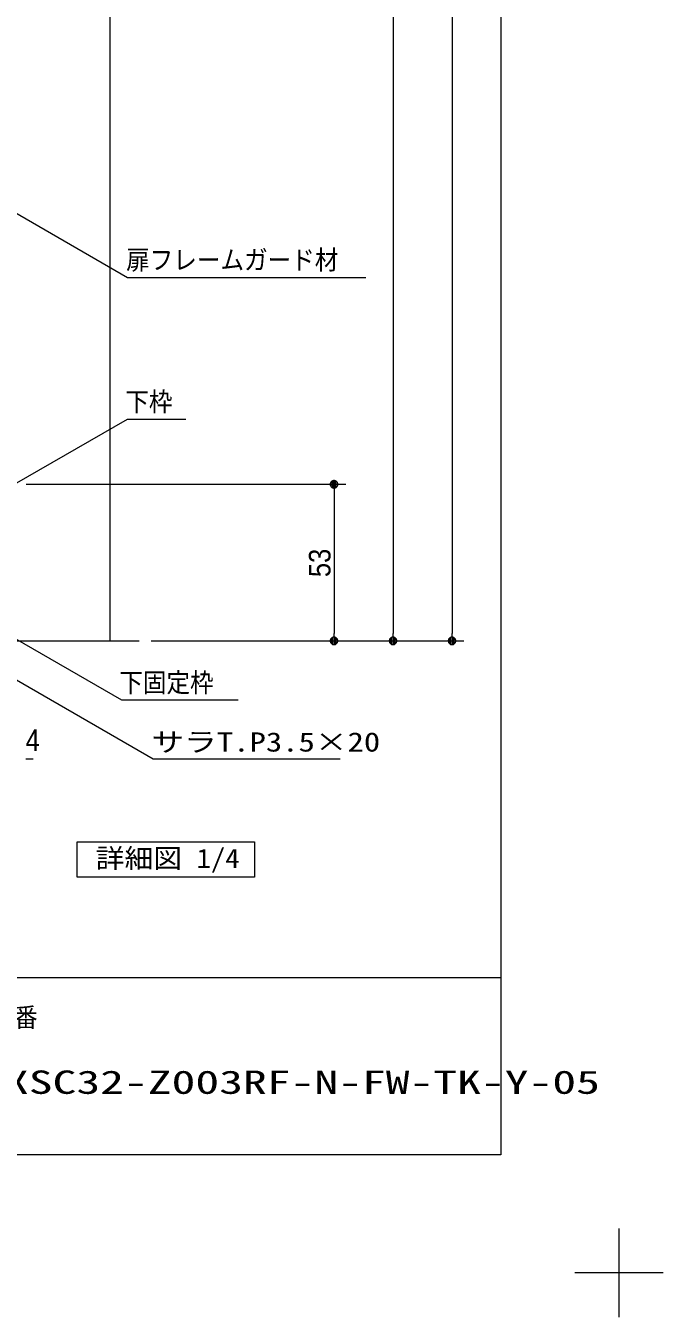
# Model space of a CAD drawing. Units: millimetres, scale not verified. Extents: x -6062 to 6062, y -3045 to 3045.
# Drawn here: x 1407 to 2488, y -3045 to -859 of the extents above; entities that cross this region are included whole.
import ezdxf
from ezdxf.enums import TextEntityAlignment as Align

# ---------------------------------------------------------------- set-up
doc = ezdxf.new("R2010")
doc.units = ezdxf.units.MM
doc.header["$LTSCALE"] = 20
for name, color, linetype, lineweight in [('0-0_2寸法-1', 7, 'Continuous', 9), ('0-1_0', 7, 'Continuous', 9), ('0-2_2寸法-2', 7, 'Continuous', 9), ('0-3_2寸法-3', 7, 'Continuous', 9), ('0-4_3一般', 7, 'Continuous', 9), ('0-5_1図面枠', 7, 'Continuous', 9)]:
    doc.layers.add(name, color=color, linetype=linetype, lineweight=lineweight)
doc.styles.add('ＭＳ ゴシック', font='')
doc.styles.add('ＭＳ Ｐゴシック', font='')
doc.styles.get('ＭＳ ゴシック').set_extended_font_data('MS Gothic')
doc.styles.get('ＭＳ Ｐゴシック').set_extended_font_data('MS PGothic')

# ---------------------------------------------------------------- blocks, each defined once
blk = doc.blocks.new('グループ-64')
at = {"layer": '0-4_3一般'}
blk.add_line((47343.7, -38000), (67743.7, -38000), dxfattribs=at)
blk = doc.blocks.new('グループ-131')
at = {"layer": '0-4_3一般'}
blk.add_line((66743.7, 21804.9), (66743.7, -38000), dxfattribs=at)
blk.add_blockref('グループ-64', (0, 0), dxfattribs=at)
blk = doc.blocks.new('グループ-132')
at = {"layer": '0-3_2寸法-3'}
blk.add_lwpolyline([(65643.7, -44800), (71643.7, -44800), (71643.7, -46000), (65643.7, -46000)], close=True, dxfattribs=at)
at = {"layer": '0-3_2寸法-3', "style": 'ＭＳ ゴシック', "width": 1.1}
blk.add_text('詳細図 1/4', height=650.9, dxfattribs=at).set_placement((66267, -45884.4), align=Align.BOTTOM_LEFT)
blk = doc.blocks.new('_Dot')
at = {"layer": '0-1_0'}
for p, q in [((-10, 0), (-20, 0)), ((9.78, 2), (-9.78, 2)), ((7.99, 6), (-7.99, 6)), ((9.16, -3.98), (-9.16, -3.98)), ((6, -7.98), (-6, -7.98))]:
    blk.add_line(p, q, dxfattribs=at)
for points in [[(10, 0), (9.92, 1.25), (9.69, 2.49), (9.3, 3.68), (8.76, 4.82), (8.09, 5.88), (7.29, 6.85), (6.37, 7.71), (5.36, 8.44), (4.26, 9.05), (3.09, 9.51), (1.87, 9.82), (0.63, 9.98), (-0.63, 9.98), (-1.87, 9.82), (-3.09, 9.51), (-4.26, 9.05), (-5.36, 8.44), (-6.37, 7.71), (-7.29, 6.85), (-8.09, 5.88), (-8.76, 4.82), (-9.3, 3.68), (-9.69, 2.49), (-9.92, 1.25), (-10, 0), (0, 0)], [(-10, 0), (-9.92, -1.25), (-9.69, -2.49), (-9.3, -3.68), (-8.76, -4.82), (-8.09, -5.88), (-7.29, -6.85), (-6.37, -7.71), (-5.36, -8.44), (-4.26, -9.05), (-3.09, -9.51), (-1.87, -9.82), (-0.63, -9.98), (0.63, -9.98), (1.87, -9.82), (3.09, -9.51), (4.26, -9.05), (5.36, -8.44), (6.37, -7.71), (7.29, -6.85), (8.09, -5.88), (8.76, -4.82), (9.3, -3.68), (9.69, -2.49), (9.92, -1.25), (10, 0), (0, 0)]]:
    blk.add_lwpolyline(points, close=True, dxfattribs=at)
blk = doc.blocks.new('グループ-135')
at = {"layer": '0-5_1図面枠'}
for p, q in [((84000, -57900), (84000, -60900)), ((85500, -59400), (82500, -59400))]:
    blk.add_line(p, q, dxfattribs=at)
blk = doc.blocks.new('グループ-137')
at = {"layer": '0-5_1図面枠'}
blk.add_line((-80000, -49400), (80000, -49400), dxfattribs=at)
blk.add_lwpolyline([(-80000, 55400), (80000, 55400), (80000, -55400), (-80000, -55400)], close=True, dxfattribs=at)
blk = doc.blocks.new('図面枠')
at = {"layer": '0-5_1図面枠'}
for name in ['グループ-135', 'グループ-137']:
    blk.add_blockref(name, (0, 0), dxfattribs=at)
at = {"layer": '0-5_1図面枠', "style": 'ＭＳ ゴシック', "width": 0.9}
blk.add_text('図番', height=650.9, dxfattribs=at).set_placement((62699.9, -51268.3), align=Align.BOTTOM_LEFT)

msp = doc.modelspace()

# ---------------------------------------------------------------- linework, layer by layer
at = {"layer": '0-0_2寸法-1'}
for p, q in [((2129.68, 1077.53), (2129.68, -1887.29)), ((2029.68, 1037.53), (2029.68, -1887.29)), ((1408.18, -1635), (1949.68, -1635)), ((1929.68, -1647.71), (1929.68, -1887.29)), ((1619.68, -1900), (1949.68, -1900)), ((1949.68, -1900), (2049.68, -1900)), ((2049.68, -1900), (2149.68, -1900))]:
    msp.add_line(p, q, dxfattribs=at)
at = {"layer": '0-2_2寸法-2'}
msp.add_line((1407.4, -2100), (1420.11, -2100), dxfattribs=at)
at = {"layer": '0-3_2寸法-3'}
for points in [[(978.18, -937.5), (1579.68, -1284.78), (1983.86, -1284.78)], [(1388.18, -1635), (1579.68, -1524.44), (1678.46, -1524.44)], [(1374.68, -1887.5), (1569.54, -2000), (1767.09, -2000)], [(1314.68, -1921.97), (1623.05, -2100), (1940.22, -2100)]]:
    msp.add_lwpolyline(points, dxfattribs=at)

# ---------------------------------------------------------------- block references
at = {"layer": '0-0_2寸法-1', "xscale": 0.6356201, "yscale": 0.6356201}
for p, rotation in [((1929.68, -1635), 90), ((1929.68, -1900), 270), ((2029.68, -1900), 270), ((2129.68, -1900), 270)]:
    msp.add_blockref('_Dot', p, dxfattribs=dict(at, rotation=rotation))
at = {"layer": '0-3_2寸法-3', "xscale": 0.05, "yscale": 0.05}
msp.add_blockref('グループ-132', (-1787.5, 0), dxfattribs=at)
at = {"layer": '0-4_3一般', "xscale": 0.05, "yscale": 0.05}
msp.add_blockref('グループ-131', (-1787.5, 0), dxfattribs=at)
at = {"layer": '0-5_1図面枠', "xscale": 0.05, "yscale": 0.05}
msp.add_blockref('図面枠', (-1787.5, 0), dxfattribs=at)

# ---------------------------------------------------------------- texts
at = {"layer": '0-0_2寸法-1', "style": 'ＭＳ Ｐゴシック', "width": 0.9}
msp.add_text('53', height=36.66, rotation=90, dxfattribs=at).set_placement((1934.74, -1792.09), align=Align.BOTTOM_LEFT)
at = {"layer": '0-2_2寸法-2', "style": 'ＭＳ Ｐゴシック', "width": 0.9}
msp.add_text('4', height=36.66, dxfattribs=at).set_placement((1407.1, -2097.52), align=Align.BOTTOM_LEFT)
at = {"layer": '0-3_2寸法-3', "style": 'ＭＳ ゴシック'}
for s, width, p in [('扉フレームガード材', 0.9, (1577.38, -1281.03)), ('下枠', 0.9, (1576.03, -1521.27)), ('下固定枠', 0.9, (1565.89, -1996.66)), ('サラT.P3.5×20', 1.25, (1620.17, -2097.23))]:
    msp.add_text(s, height=32.55, dxfattribs=dict(at, width=width)).set_placement(p, align=Align.BOTTOM_LEFT)
at = {"layer": '0-5_1図面枠', "style": 'ＭＳ ゴシック', "width": 1.5}
msp.add_text('AXSC32-Z003RF-N-FW-TK-Y-05', height=39.52, dxfattribs=at).set_placement((1331.8, -2678.78), align=Align.BOTTOM_LEFT)

doc.saveas('drawing.dxf')
